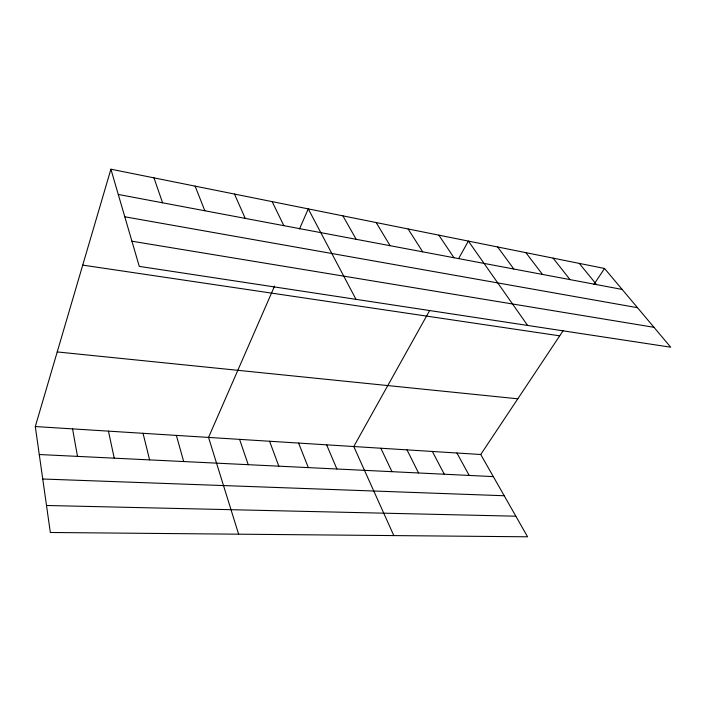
<?xml version="1.0" encoding="UTF-8"?>
<svg xmlns="http://www.w3.org/2000/svg" width="706" height="706" viewBox="0 0 706 706"><rect width="100%" height="100%" fill="white"/><g stroke="black" fill="none" stroke-linecap="round" stroke-linejoin="round"><path stroke-width="1.06" d="M35.3 426.548L480.733 454.496L527.576 536.798L50.338 532.483L35.3 426.548L110.904 169.202L604.539 268.474L670.7 347.202L139.276 266.383L110.904 169.202M274.563 286.106L208.535 437.42L238.628 534.186M299.476 229.018L308.266 208.888L356 299.344M429.645 310.525L353.768 446.527L393.824 535.589M458.741 258.361L468.378 241.09L527.62 325.448M480.733 454.496L563.326 330.399M593.852 284.536L604.539 268.474M46.508 505.487L515.848 516.192M42.748 479.012L504.208 495.744M39.271 454.523L493.317 476.612M57.221 351.932L517.798 398.802M82.726 265.112L559.708 335.835M131.925 241.214L653.985 327.31M124.803 216.795L637.492 307.692M118.281 194.45L622.162 289.442M579.273 263.391L596.579 284.624M553.08 258.122L570.042 279.62M525.899 252.66L542.482 274.422M497.686 246.985L513.836 269.021M438.823 235.151L453.984 257.734M408.103 228.965L422.7 251.839M376.157 222.54L390.127 245.706M342.904 215.859L356.186 239.308M456.923 453.005L469.199 475.438M432.363 451.461L444.286 474.229M407.009 449.872L418.561 472.976M272.154 201.625L283.847 225.664M380.825 448.231L391.971 471.687M234.471 194.053L245.238 218.383M326.631 444.833L336.886 469.005M298.585 443.068L308.337 467.619M195.112 186.137L204.855 210.776M269.595 441.25L278.808 466.181M153.97 177.859L162.583 202.807M239.59 439.37L248.221 464.689M176.368 435.399L183.692 461.547M143.036 433.307L149.61 459.897M108.459 431.137L114.231 458.176M72.568 428.886L77.483 456.385"/></g></svg>
